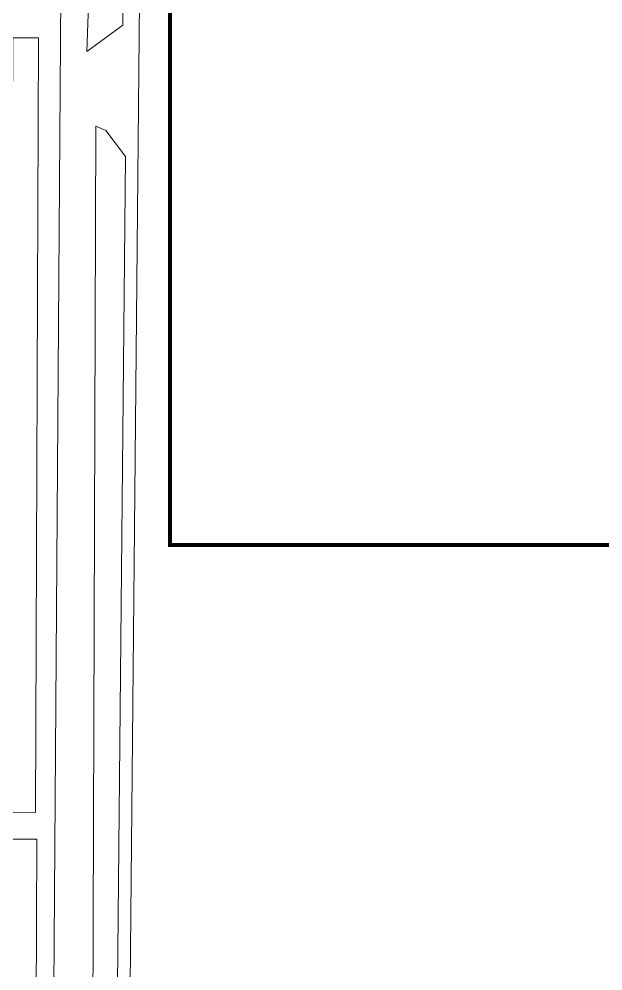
# Model space of a CAD drawing. Extents: x -1073 to 35213, y -1180 to 6950.
# Drawn here: x 5905.8 to 6056.1, y 519.9 to 764.8 of the extents above; entities that cross this region are included whole.
import ezdxf

# ---------------------------------------------------------------- set-up
doc = ezdxf.new("R2010")
doc.units = 0
doc.header["$LTSCALE"] = 25
doc.linetypes.add('HIDDEN2', pattern=[4.7624999999999975, 3.174999999999998, -1.587499999999999])
doc.layers.get('0').update_dxf_attribs({"color": 9, "lineweight": 9})
doc.layers.add('04', color=9, linetype='Continuous', lineweight=9)
doc.layers.add('21', color=9, linetype='Continuous', lineweight=9)

# ---------------------------------------------------------------- blocks, each defined once
blk = doc.blocks.new('p-araba-crafter-4')
for points in [[(-176.518813936651, 87.22517232925748), (-130.6863378722337, 82.61366300824737), (-71.01198580392519, 80.76900200112141), (-77.77910144557245, 89.99211610767817), (-164.8300949064724, 90.60700311005348), (-168.9224106165056, 94.48591766996832), (-170.1245038765191, 101.4283842859586, 0.235588382546537), (-164.0997947654105, 121.8671480546618, 0.3563734160195429), (-171.463150088297, 124.81213317129, 0.3288337583219886), (-178.6776680347975, 117.3894799970148, 0.0982082517192286), (-180.5176611985953, 104.4415310730983, 0.0093629110734243), (-178.9796156309021, 94.60362542868825, 0.8397169583229608)], [(-286.6609649540333, 85.2993664763053), (-228.8744975019945, 95.050685796974), (404.4542877552303, 91.45931038489016, -0.193651241213716), (418.3358655951305, 85.74633138006992, -0.0977703641751473), (422.0936093680502, 75.13669051953275), (422.0936093680502, -85.43097147199933, -0.3341743539523767), (404.4542877550247, -100.3663020180811), (-234.9406888005324, -98.40301803966575, -0.0192527896599068), (-284.7513600507809, -86.16102927450265, -0.2614041534524665), (-305.9822284375841, -46.17065356340028, 0.0133076224066968), (-308.8982659828325, 50.97967898566276, -0.2838185562217478), (-286.6609649540333, 85.2993664763053, -0.476839494087359)], [(-291.1675684330403, 63.2905931375135), (-295.3697318240011, 53.21106678157229, 0.3938685463142915), (-300.412043036893, 47.33140671695583, -0.0604445936157894), (-299.1768352409999, 18.89682076881581, -0.2992493040561841), (-302.2584454657044, 15.25704484278685), (-302.5384947397106, -6.301804191985866), (-299.4570625501219, -9.101683231361676), (-300.1830898478511, -38.06667007767828), (-296.1489916283463, -41.20248877881386), (-296.902436337492, -54.41754744229547), (-255.9883590290847, -85.08667151565895), (-240.4692139786494, -84.73412102664588), (-237.6475350572146, -87.20178352072253), (-204.4931192915828, -87.90678903422669), (-197.7915205811732, -84.3816660021548), (-103.2658998353581, -77.33122900893795), (393.1549315745215, -79.17942220345049), (389.5283557886578, 72.44115420544496), (-122.3580320947803, 74.08238031082146), (-201.9370687978517, 84.73450288477763), (-283.5070724627876, 81.75190474548434)]]:
    blk.add_lwpolyline(points, format="xyb")
blk.add_lwpolyline([(-44.01402515245718, 90.7742569569964), (391.5323193156655, 88.2142802677272), (384.2102681450924, 83.33566120712294), (-51.75570514617721, 83.11189236167411), (-50.66684223472839, 85.72370628775388), (-44.01402515245718, 90.7742569569964)])
for points in [[(131.8136563737644, 68.62600994786771), (217.7529984253924, 68.62600994786771), (217.7529984253924, 62.28124671983824), (131.8136563737644, 62.28124671983824)], [(-74.41512749006506, 68.27546421386069), (124.8912940907175, 68.27546421386069), (124.8912940907175, 61.67676535063946), (-74.41512749006506, 61.67676535063946)]]:
    blk.add_lwpolyline(points, close=True)
blk = doc.blocks.new('p-crafter extra uzun')
at = {"rotation": 269.7808623825683}
blk.add_blockref('p-araba-crafter-4', (-3.597280933972797, -306.7823126715657), dxfattribs=at)

msp = doc.modelspace()

# ---------------------------------------------------------------- linework, layer by layer
at = {"layer": '21', "linetype": 'HIDDEN2', "ltscale": 0.1, "const_width": 1}
msp.add_lwpolyline([(5944.633004378702, 2029.502401471189), (5944.633004378702, 629.5024014711889), (6274.633004378702, 629.5024014711889), (6274.633004378702, 2029.502401471189)], close=True, dxfattribs=at)

# ---------------------------------------------------------------- block references
at = {"layer": '04'}
msp.add_blockref('p-crafter extra uzun', (5845.838329094599, 992.6028111760024), dxfattribs=at)

doc.saveas('drawing.dxf')
